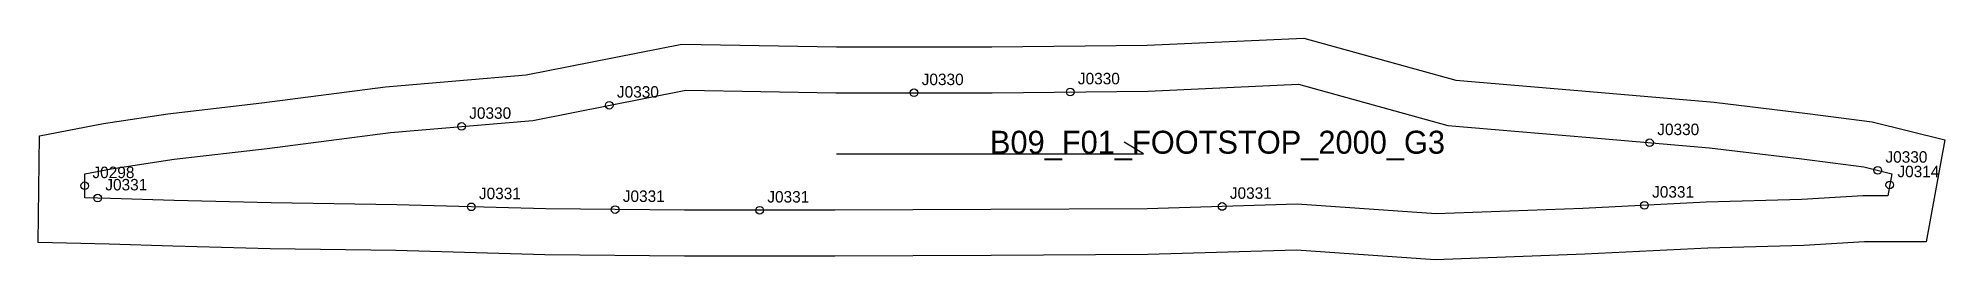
# Model space of a CAD drawing. Header units: millimetres. Extents: x -12 to 485, y -22 to 35.
import ezdxf

# ---------------------------------------------------------------- set-up
doc = ezdxf.new("R2010")
doc.units = ezdxf.units.MM
for name, color, linetype in [('CUT', 1, 'Continuous'), ('GRAIN', 3, 'Continuous'), ('LABEL', 7, 'Continuous'), ('NOTCH', 2, 'Continuous'), ('SEW', 5, 'Continuous')]:
    doc.layers.add(name, color=color, linetype=linetype)

msp = doc.modelspace()

# ---------------------------------------------------------------- linework, layer by layer
at = {"layer": 'CUT'}
msp.add_lwpolyline([(-11.89, 9.93), (4.8, 13.15), (21.64, 15.7), (46.07, 18.54), (78.35, 22.72), (115.04, 25.86), (155.58, 33.88), (195.9, 33.18), (236.44, 33.17), (276.88, 33.61), (317.74, 35.48), (357.4, 24.47), (393.3, 21.43), (424.76, 18.7), (449.03, 15.8), (465.96, 13.63), (484.87, 8.92), (479.97, -17.79), (463.89, -17.74), (448.09, -18.73), (423.08, -19.38), (391.04, -21.03), (352.03, -22.5), (315.81, -19.96), (277.1, -21.11), (236.23, -21.33), (195.49, -21.49), (156.26, -21.5), (119.9, -21.17), (81.04, -20.07), (48.31, -19.58), (22.91, -18.93), (6.35, -18.41), (-12.2, -17.96), (-11.89, 9.93)], close=True, dxfattribs=at)
at = {"layer": 'GRAIN'}
for p, q in [((195.93, 5.26), (275.93, 5.26)), ((275.93, 5.26), (270.93, 8.26))]:
    msp.add_line(p, q, dxfattribs=at)
at = {"layer": 'NOTCH'}
for centre in [(216.14, 21.18), (256.86, 21.39), (136.69, 17.91), (98.18, 12.38), (407.9, 8.12), (467.39, 0.91), (-0.04, -3.12), (470.51, -2.88), (3.31, -6.33), (100.71, -8.62), (138.22, -9.34), (175.89, -9.5), (296.47, -8.53), (406.56, -8.22)]:
    msp.add_circle(centre, 1, dxfattribs=at)
at = {"layer": 'SEW'}
msp.add_lwpolyline([(0, 0), (6.83, 1.32), (23.23, 3.81), (47.54, 6.63), (79.63, 10.79), (116.72, 13.96), (156.65, 21.86), (195.79, 21.18), (236.5, 21.17), (277.21, 21.61), (316.38, 23.4), (355.27, 12.61), (392.28, 9.47), (423.53, 6.76), (447.55, 3.9), (463.74, 1.82), (471.04, 0), (469.98, -5.76), (463.53, -5.74), (447.56, -6.74), (422.62, -7.39), (390.5, -9.04), (352.22, -10.48), (316.05, -7.95), (276.89, -9.11), (236.18, -9.33), (195.46, -9.49), (156.32, -9.5), (120.12, -9.17), (81.3, -8.07), (48.55, -7.58), (23.26, -6.93), (6.69, -6.41), (-0.07, -6.25)], close=True, dxfattribs=at)

# ---------------------------------------------------------------- texts
at = {"layer": 'LABEL'}
for s, height, p in [('J0330', 3, (218.14, 23.18)), ('J0330', 3, (258.86, 23.39)), ('J0330', 3, (138.69, 19.91)), ('J0330', 3, (100.18, 14.38)), ('B09_F01_FOOTSTOP_2000_G3', 6, (235.93, 5.26)), ('J0330', 3, (409.9, 10.12)), ('J0330', 3, (469.39, 2.91)), ('J0298', 3, (1.96, -1.12)), ('J0314', 3, (472.51, -0.88)), ('J0331', 3, (5.31, -4.33)), ('J0331', 3, (102.71, -6.62)), ('J0331', 3, (140.22, -7.34)), ('J0331', 3, (177.89, -7.5)), ('J0331', 3, (298.47, -6.53)), ('J0331', 3, (408.56, -6.22))]:
    msp.add_text(s, height=height, dxfattribs=at).set_placement(p)

doc.saveas('drawing.dxf')
